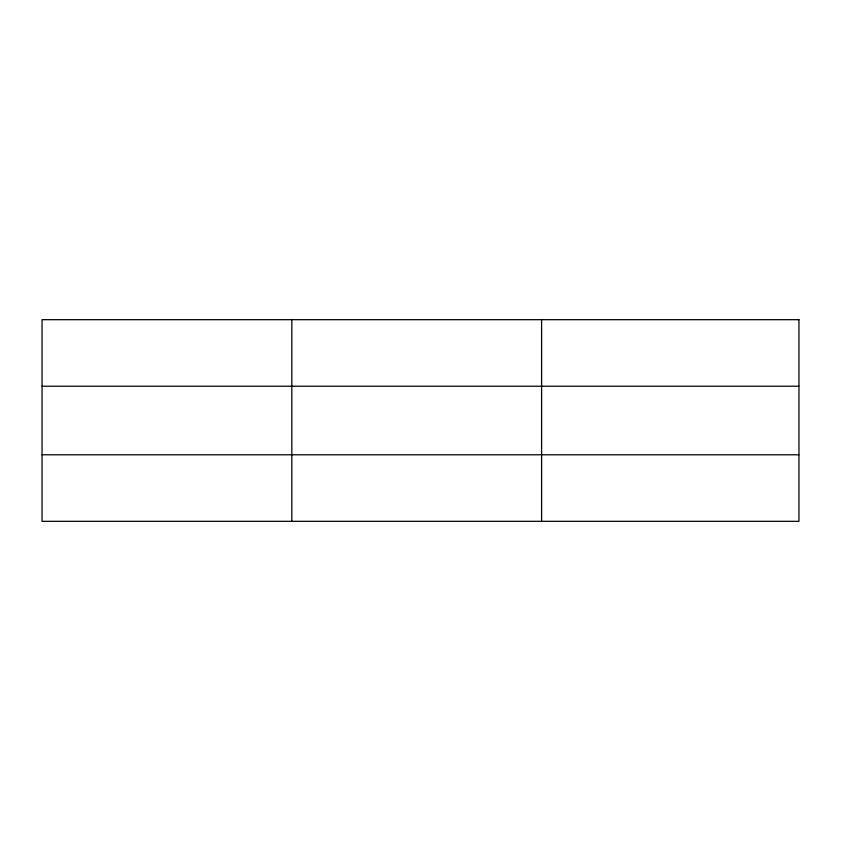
<?xml version="1.0" encoding="UTF-8"?>
<svg xmlns="http://www.w3.org/2000/svg" width="841" height="841" viewBox="0 0 841 841"><rect width="100%" height="100%" fill="white"/><g stroke="black" fill="none" stroke-linecap="round" stroke-linejoin="round"><path stroke-width="1.26" d="M291.827 319.675L291.827 521.325M541.604 319.675L541.604 521.325M42.05 386.219L798.95 386.219M42.05 454.781L798.95 454.781M798.95 319.675L798.95 521.325L42.05 521.325L42.05 319.675L798.95 319.675"/></g></svg>
